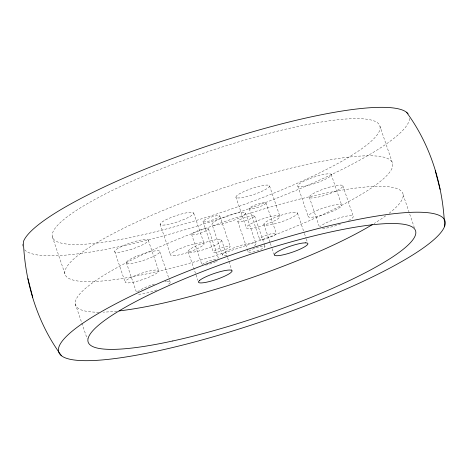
<?xml version="1.0" encoding="UTF-8"?>
<svg xmlns="http://www.w3.org/2000/svg" width="468" height="468" viewBox="0 0 468 468"><rect width="100%" height="100%" fill="white"/><g stroke="black" fill="none" stroke-linecap="round" stroke-linejoin="round"><path stroke-width="0.35" stroke-dasharray="2.34 1.75" d="M235.913 197.116L236.393 196.086A17.731 3.171 -18.8 0 1 256.745 186.96A17.731 3.171 -18.8 0 1 269.059 186.96L267.462 188.3A17.731 3.171 -18.8 0 1 248.713 196.092A17.731 3.171 -18.8 0 1 235.913 197.116L246.314 227.67A17.731 3.171 -18.8 0 0 259.114 226.647A17.731 3.171 -18.8 0 0 277.863 218.854L279.46 217.521A17.731 3.171 -18.8 0 0 267.146 217.515A17.731 3.171 -18.8 0 0 246.794 226.647L246.314 227.67M226.629 255.627A17.731 3.171 -18.8 0 1 222.382 254.82L211.981 224.266L212.525 223.218A17.731 3.171 -18.8 0 1 228.688 215.415L233.046 214.092A17.731 3.171 -18.8 0 1 245.618 213.18L256.019 243.734L255.475 244.782A17.731 3.171 -18.8 0 1 253.82 246.133M222.382 254.82L222.926 253.779A17.731 3.171 -18.8 0 1 239.095 245.969L243.448 244.647A17.731 3.171 -18.8 0 1 256.019 243.734M245.618 213.18L245.074 214.221A17.731 3.171 -18.8 0 1 228.905 222.031L224.552 223.353A17.731 3.171 -18.8 0 1 211.981 224.266M215.637 261.77L214.777 262.191A8.869 1.585 -18.8 0 1 205.148 265.221M379.981 126.366A172.908 30.917 -18.8 0 1 140.312 235.357A172.908 30.917 -18.8 0 1 128.144 182.941A172.908 30.917 -18.8 0 1 379.981 126.366L392.634 163.531A172.908 30.917 -18.8 0 1 152.966 272.522A172.908 30.917 -18.8 0 1 140.792 220.106A172.908 30.917 -18.8 0 1 392.634 163.531M403.153 194.776L414.402 227.811M342.909 185.942L353.311 216.503M331.198 174.365L341.599 204.92M309.278 197.122L319.679 227.682M297.835 186.165L308.236 216.725M297.49 213.139L304.194 232.83M304.428 233.509L306.043 238.265M306.277 238.943L307.435 242.336M269.545 185.936L279.946 216.491M265.9 202.837L276.301 233.397M263.858 224.318L270.1 242.652M270.334 243.331L271.955 248.087M272.183 248.765L274.266 254.873M254.621 215.929L263.87 243.091M264.104 243.769L265.028 246.484M249.257 208.781L259.658 239.341M237.808 221.516L247.057 248.684M247.285 249.362L248.21 252.076M219.79 215.923L230.192 246.484M221.557 240.02L227.337 256.996M227.571 257.675L231.958 270.58M208.43 228.834L218.597 258.716M202.972 221.516L213.379 252.071M193.74 213.221L204.142 243.775M191.611 234.427L201.784 264.303M188.183 251.813L195.811 274.225M196.045 274.903L197.894 280.332M160.103 224.213L170.504 254.767M159.863 251.895L169.112 279.057M169.34 279.735L170.264 282.45M148.321 240.318L158.722 270.878M126.301 262.46L136.703 293.021M114.689 251.497L125.091 282.058M75.249 303.785L87.2 338.885M52.311 236.744L64.964 273.909M98.906 312.22A172.908 30.917 -18.8 0 1 228.94 220.112A172.908 30.917 -18.8 0 1 389.002 213.361M385.72 215.812A172.908 30.917 -18.8 0 1 374.084 223.534M116.836 311.156A172.908 30.917 -18.8 0 1 103.258 312.144M217.409 260.828A8.869 1.585 -18.8 0 1 216.491 261.355M202.258 264.473A8.869 1.585 -18.8 0 1 206.066 262.191L208.079 261.355A8.869 1.585 -18.8 0 1 217.62 258.962M256.792 250.895A8.869 1.585 -18.8 0 0 263.812 246.051L262.443 246.162A8.869 1.585 -18.8 0 0 252.264 249.28A8.869 1.585 -18.8 0 0 248.543 252.398L249.426 252.509A8.869 1.585 -18.8 0 0 256.242 251.076M348.631 220.422A17.731 3.171 -18.8 0 0 340.511 217.526L336.147 218.86A17.731 3.171 -18.8 0 0 320.165 226.652M340.581 223.991A17.731 3.171 -18.8 0 1 332.479 226.658L328.39 227.682A17.731 3.171 -18.8 0 1 322.107 228.548M166.842 281.315A17.731 3.171 -18.8 0 1 167.45 285.012M156.739 289.949A17.731 3.171 -18.8 0 1 138.388 294.167M137.569 291.88A17.731 3.171 -18.8 0 1 142.418 288.85L146.074 287.165A17.731 3.171 -18.8 0 1 154.615 284.029M164.923 281.525A17.731 3.171 -18.8 0 1 166.152 281.379M409.558 118.398A203.943 36.463 -18.8 0 1 228.922 215.73A203.943 36.463 -18.8 0 1 24.652 249.842M22.803 246.133A203.943 36.463 -18.8 0 1 22.797 243.974M189.37 249.707L188.206 250.936A17.731 3.171 -18.8 0 0 200.421 250.602A17.731 3.171 -18.8 0 0 220.369 242.126L221.534 240.903A17.731 3.171 -18.8 0 0 209.319 241.231A17.731 3.171 -18.8 0 0 189.37 249.707M206.09 230.8L204.376 231.631A8.869 1.585 -18.8 0 1 192.828 234.86A8.869 1.585 -18.8 0 1 195.665 231.631L197.677 230.794A8.869 1.585 -18.8 0 1 207.213 228.402A8.869 1.585 -18.8 0 1 206.09 230.8M135.673 256.61L132.017 258.295A17.731 3.171 -18.8 0 0 129.08 263.624A17.731 3.171 -18.8 0 0 150.497 257.745L154.147 256.06A17.731 3.171 -18.8 0 0 157.084 250.725A17.731 3.171 -18.8 0 0 135.673 256.61M308.137 179.267L304.323 180.952A17.731 3.171 -18.8 0 0 299.918 186.72A17.731 3.171 -18.8 0 0 320.896 181.262L324.71 179.577A17.731 3.171 -18.8 0 0 329.109 173.809A17.731 3.171 -18.8 0 0 308.137 179.267M318.538 209.822L314.73 211.507A17.731 3.171 -18.8 0 0 310.325 217.275A17.731 3.171 -18.8 0 0 331.297 211.823L335.111 210.138A17.731 3.171 -18.8 0 0 339.516 204.37A17.731 3.171 -18.8 0 0 318.538 209.822M330.11 186.966L325.746 188.306A17.731 3.171 -18.8 0 0 309.763 196.098A17.731 3.171 -18.8 0 0 317.988 197.122L322.078 196.098A17.731 3.171 -18.8 0 0 342.424 186.972A17.731 3.171 -18.8 0 0 330.11 186.966M131.853 249.14L127.489 250.474A17.731 3.171 -18.8 0 1 115.169 250.474A17.731 3.171 -18.8 0 1 135.521 241.342L139.61 240.318A17.731 3.171 -18.8 0 1 147.835 241.348A17.731 3.171 -18.8 0 1 131.853 249.14M142.254 279.694L137.89 281.034A17.731 3.171 -18.8 0 1 125.576 281.028A17.731 3.171 -18.8 0 1 145.922 271.902L150.012 270.878A17.731 3.171 -18.8 0 1 158.237 271.902A17.731 3.171 -18.8 0 1 142.254 279.694M253.41 215.496L252.036 215.608A8.869 1.585 -18.8 0 0 241.862 218.726A8.869 1.585 -18.8 0 0 238.142 221.844L239.019 221.949A8.869 1.585 -18.8 0 0 250.573 218.726A8.869 1.585 -18.8 0 0 253.41 215.496M295.068 212.273L292.325 212.49A17.731 3.171 -18.8 0 0 271.966 218.726A17.731 3.171 -18.8 0 0 264.525 224.962L266.286 225.184A17.731 3.171 -18.8 0 0 289.388 218.731A17.731 3.171 -18.8 0 0 295.068 212.273M205.557 221.838L204.188 221.949A8.869 1.585 -18.8 0 1 207.026 218.72A8.869 1.585 -18.8 0 1 218.574 215.491L219.457 215.602A8.869 1.585 -18.8 0 1 215.736 218.72A8.869 1.585 -18.8 0 1 205.557 221.838M215.964 252.392L214.59 252.504A8.869 1.585 -18.8 0 1 217.427 249.274A8.869 1.585 -18.8 0 1 228.981 246.051L229.858 246.156A8.869 1.585 -18.8 0 1 226.138 249.274A8.869 1.585 -18.8 0 1 215.964 252.392M164.935 224.997L162.291 225.166A17.731 3.171 -18.8 0 1 168.626 218.527A17.731 3.171 -18.8 0 1 191.552 212.261L193.202 212.53A17.731 3.171 -18.8 0 1 185.217 218.901A17.731 3.171 -18.8 0 1 164.935 224.997M175.336 255.551L172.692 255.727A17.731 3.171 -18.8 0 1 179.028 249.087A17.731 3.171 -18.8 0 1 201.954 242.822L203.603 243.085A17.731 3.171 -18.8 0 1 195.618 249.456A17.731 3.171 -18.8 0 1 175.336 255.551M262.952 239.359A8.869 1.585 -18.8 0 0 276.331 233.824A8.869 1.585 -18.8 0 0 264.66 235.925A8.869 1.585 -18.8 0 0 262.952 239.359M252.544 208.804A8.869 1.585 -18.8 0 0 265.929 203.264A8.869 1.585 -18.8 0 0 254.253 205.364A8.869 1.585 -18.8 0 0 252.544 208.804"/><path stroke-width="0.7" d="M406.499 112.238C430.753 145.027 443.05 185.86 444.6 226.366A203.943 36.463 -18.8 0 1 141.506 354.253A203.943 36.463 -18.8 0 1 169.451 278.712A203.943 36.463 -18.8 0 1 444.6 226.366M61.501 355.762C37.247 322.973 24.95 282.14 23.4 241.634A203.943 36.463 -18.8 0 1 212.378 144.355A203.943 36.463 -18.8 0 1 408.119 113.829M435.269 170.691L437.603 179.794M437.761 180.315L440.084 189.382M27.916 278.618L30.239 287.685M30.397 288.206L32.731 297.309M372.265 224.646A172.908 30.917 -18.8 0 1 119.182 310.898M199.772 280.268L198.613 281.49A17.731 3.171 -18.8 0 0 210.822 281.163A17.731 3.171 -18.8 0 0 230.777 272.686L231.935 271.463A17.731 3.171 -18.8 0 0 219.72 271.791A17.731 3.171 -18.8 0 0 199.772 280.268M305.469 242.828L302.726 243.05A17.731 3.171 -18.8 0 0 282.374 249.286A17.731 3.171 -18.8 0 0 274.927 255.522L276.687 255.739A17.731 3.171 -18.8 0 0 299.789 249.286A17.731 3.171 -18.8 0 0 305.469 242.828M172.809 340.956A172.908 30.917 -18.8 0 0 415.806 231.941A172.908 30.917 -18.8 0 0 166.941 286.434A172.908 30.917 -18.8 0 0 172.809 340.956"/></g></svg>
